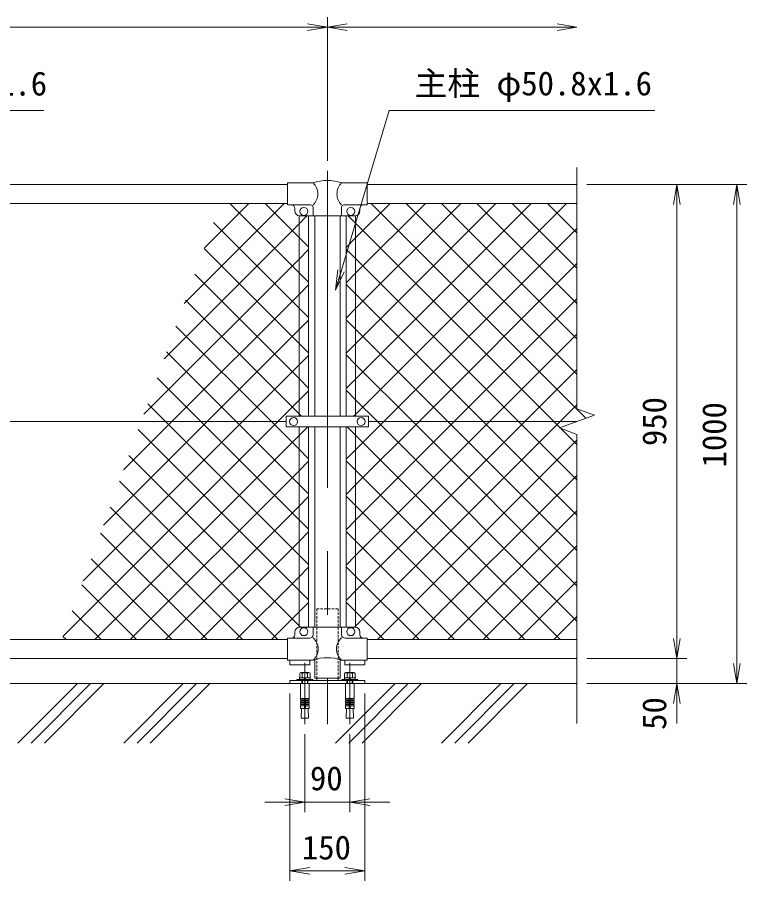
# Model space of a CAD drawing. Units: millimetres, scale not verified. Extents: x -4200 to 4200, y -2970 to 2970.
# Drawn here: x -2006 to -545, y 265 to 1995 of the extents above; entities that cross this region are included whole.
import ezdxf
from ezdxf.enums import TextEntityAlignment as Align

# ---------------------------------------------------------------- set-up
doc = ezdxf.new("R2010")
doc.units = ezdxf.units.MM
doc.header["$LTSCALE"] = 20
doc.linetypes.add('USER1', pattern=[50.8, 31.75, -6.35, 6.35, -6.35])
doc.linetypes.add('USER2', pattern=[0.375, 0.25, -0.125])
for name, color, linetype, lineweight in [('0-0_D-BMK', 2, 'USER1', 13), ('0-1_D-STR1', 1, 'Continuous', 18), ('0-2_D-STR-DIM', 7, 'Continuous', 9), ('0-3_0', 3, 'Continuous', 18), ('0-5_D-STR3', 3, 'Continuous', 13), ('0-6_D-STR2', 7, 'Continuous', 9), ('0-7_D-STR-TXT', 7, 'Continuous', 9), ('0-B_D-BGD', 7, 'Continuous', 9), ('0-D_D-DCR-HCH', 7, 'Continuous', 9)]:
    doc.layers.add(name, color=color, linetype=linetype, lineweight=lineweight)
doc.styles.add('ＭＳ ゴシック', font='')
doc.styles.get('ＭＳ ゴシック').set_extended_font_data('MS Gothic')

# ---------------------------------------------------------------- blocks, each defined once
blk = doc.blocks.new('_Open')
at = {"layer": '0-3_0', "color": 7, "lineweight": 9}
blk.add_line((-20, 3.33), (0, 0), dxfattribs=at)
blk.add_lwpolyline([(-20, -3.33), (0, 0), (-20, 0)], dxfattribs=at)

msp = doc.modelspace()

# ---------------------------------------------------------------- linework, layer by layer
at = {"layer": '0-0_D-BMK'}
for p, q in [((-1384.65, 1687.29), (-1384.65, 578.82)), ((-1429.65, 701.83), (-1429.65, 578.82)), ((-1339.65, 701.83), (-1339.65, 578.82))]:
    msp.add_line(p, q, dxfattribs=at)
at = {"layer": '0-1_D-STR1'}
for p, q in [((-3304.65, 1660.23), (-1464.65, 1660.23)), ((-1304.65, 1660.23), (-884.65, 1660.23)), ((-3304.65, 1622.23), (-1464.65, 1622.23)), ((-1304.65, 1622.23), (-884.65, 1622.23)), ((-1410.05, 1597.23), (-1410.05, 1195.73)), ((-1359.25, 1597.23), (-1359.25, 1195.73)), ((-1410.05, 1174.73), (-1410.05, 773.23)), ((-1359.25, 1174.73), (-1359.25, 773.23)), ((-3304.65, 748.23), (-1464.65, 748.23)), ((-1304.65, 748.23), (-884.65, 748.23)), ((-3304.65, 710.23), (-1464.65, 710.23)), ((-1304.65, 710.23), (-884.65, 710.23)), ((-1410.05, 707.23), (-1410.05, 671.23)), ((-1359.25, 707.23), (-1359.25, 671.23)), ((-1410.05, 671.23), (-1359.25, 671.23))]:
    msp.add_line(p, q, dxfattribs=at)
at = {"layer": '0-2_D-STR-DIM'}
for p, q in [((-1384.65, 1707.29), (-1384.65, 1995.23)), ((-1384.65, 1707.29), (-1384.65, 1995.23)), ((-3344.65, 1975.23), (-1424.65, 1975.23)), ((-1344.65, 1975.23), (-924.65, 1975.23)), ((-884.65, 1694.49), (-884.65, 1210.88)), ((-864.65, 1660.23), (-664.65, 1660.23)), ((-864.65, 1660.23), (-544.65, 1660.23)), ((-684.65, 1620.23), (-684.65, 750.23)), ((-564.65, 1620.23), (-564.65, 700.23)), ((-919.89, 1172.4), (-849.42, 1198.05)), ((-849.42, 1198.05), (-884.65, 1210.88)), ((-884.65, 1159.57), (-919.89, 1172.4)), ((-884.65, 1159.57), (-884.65, 580.23)), ((-684.65, 750.23), (-684.65, 790.23)), ((-864.65, 710.23), (-664.65, 710.23)), ((-864.65, 710.23), (-664.65, 710.23)), ((-684.65, 710.23), (-684.65, 660.23)), ((-864.65, 660.23), (-664.65, 660.23)), ((-864.65, 660.23), (-544.65, 660.23)), ((-1459.65, 640.23), (-1459.65, 265.22)), ((-1309.65, 640.23), (-1309.65, 265.22)), ((-684.65, 620.23), (-684.65, 580.23)), ((-1429.65, 558.82), (-1429.65, 402.4)), ((-1339.65, 558.82), (-1339.65, 402.4)), ((-1469.65, 422.4), (-1509.65, 422.4)), ((-1429.65, 422.4), (-1339.65, 422.4)), ((-1299.65, 422.4), (-1259.65, 422.4)), ((-1419.65, 285.22), (-1349.65, 285.22))]:
    msp.add_line(p, q, dxfattribs=at)
at = {"layer": '0-5_D-STR3'}
for p, q in [((-1464.65, 1663.23), (-1464.65, 1619.23)), ((-1464.65, 1663.23), (-1413.2, 1663.23)), ((-1356.1, 1663.23), (-1304.65, 1663.23)), ((-1304.65, 1663.23), (-1304.65, 1619.23)), ((-1464.65, 1619.23), (-1417.9, 1619.23)), ((-1449.65, 1612.23), (-1449.65, 1607.23)), ((-1413.2, 1614.53), (-1413.2, 1597.23)), ((-1356.1, 1614.53), (-1356.1, 1597.23)), ((-1351.4, 1619.23), (-1304.65, 1619.23)), ((-1319.65, 1612.23), (-1319.65, 1607.23)), ((-1441.15, 1597.23), (-1441.15, 1195.73)), ((-1439.65, 1597.23), (-1329.65, 1597.23)), ((-1422.15, 1597.23), (-1422.15, 1195.73)), ((-1347.15, 1597.23), (-1347.15, 1195.73)), ((-1328.15, 1597.23), (-1328.15, 1195.73)), ((-1467.15, 1195.73), (-1467.15, 1174.73)), ((-1302.15, 1195.73), (-1467.15, 1195.73)), ((-1302.15, 1195.73), (-1302.15, 1174.73)), ((-3307.66, 1185.23), (-1467.15, 1185.23)), ((-1302.15, 1185.23), (-884.65, 1185.23)), ((-1302.15, 1174.73), (-1467.15, 1174.73)), ((-1441.15, 1174.73), (-1441.15, 773.11)), ((-1422.15, 1174.73), (-1422.15, 773.23)), ((-1347.15, 1174.73), (-1347.15, 773.23)), ((-1328.15, 1174.73), (-1328.15, 773.11)), ((-1449.65, 763.23), (-1449.65, 758.23)), ((-1439.65, 773.23), (-1329.65, 773.23)), ((-1413.2, 773.23), (-1413.2, 758.23)), ((-1356.1, 773.23), (-1356.1, 758.23)), ((-1319.65, 763.23), (-1319.65, 758.23)), ((-1464.65, 751.23), (-1464.65, 707.23)), ((-1420.2, 751.23), (-1464.65, 751.23)), ((-1304.65, 751.23), (-1349.1, 751.23)), ((-1304.65, 751.23), (-1304.65, 707.23)), ((-1413.2, 707.23), (-1464.65, 707.23)), ((-1459.65, 707.23), (-1459.65, 697.93)), ((-1419.65, 697.93), (-1459.65, 697.93)), ((-1419.65, 707.23), (-1419.65, 697.93)), ((-1304.65, 707.23), (-1356.1, 707.23)), ((-1349.65, 707.23), (-1349.65, 697.93)), ((-1309.65, 697.93), (-1349.65, 697.93)), ((-1309.65, 707.23), (-1309.65, 697.93)), ((-1438.3, 660.23), (-1421, 660.23)), ((-1406, 671.23), (-1406, 666.23)), ((-1363.3, 671.23), (-1363.3, 666.23)), ((-1348.3, 660.23), (-1331, 660.23))]:
    msp.add_line(p, q, dxfattribs=at)
at = {"layer": '0-5_D-STR3', "linetype": 'USER2'}
for p, q in [((-1406, 810.23), (-1406, 671.23)), ((-1406, 810.23), (-1363.3, 810.23)), ((-1363.3, 810.23), (-1363.3, 671.23))]:
    msp.add_line(p, q, dxfattribs=at)
at = {"layer": '0-5_D-STR3', "lineweight": 18}
for p, q in [((-1440.05, 679.83), (-1440.05, 671.53)), ((-1421.86, 682.33), (-1437.45, 682.33)), ((-1435.65, 682.33), (-1423.65, 682.33)), ((-1434.85, 671.53), (-1434.85, 679.83)), ((-1424.46, 671.53), (-1424.46, 679.83)), ((-1419.26, 671.53), (-1419.26, 679.83)), ((-1350.05, 679.83), (-1350.05, 671.53)), ((-1331.86, 682.33), (-1347.45, 682.33)), ((-1345.65, 682.33), (-1333.65, 682.33)), ((-1344.85, 671.53), (-1344.85, 679.83)), ((-1334.46, 671.53), (-1334.46, 679.83)), ((-1329.26, 671.53), (-1329.26, 679.83)), ((-1445.65, 668.53), (-1445.65, 666.23)), ((-1413.65, 668.53), (-1445.65, 668.53)), ((-1445.65, 666.23), (-1413.65, 666.23)), ((-1418.9, 671.53), (-1440.4, 671.53)), ((-1440.4, 671.53), (-1440.4, 668.53)), ((-1440.4, 668.53), (-1418.9, 668.53)), ((-1440.05, 671.53), (-1419.26, 671.53)), ((-1438.3, 660.23), (-1438.3, 630.19)), ((-1435.65, 666.23), (-1435.65, 660.23)), ((-1434.57, 660.23), (-1434.57, 666.23)), ((-1431.15, 671.53), (-1430.35, 668.53)), ((-1428.15, 668.53), (-1428.96, 671.53)), ((-1424.73, 660.23), (-1424.73, 666.23)), ((-1423.65, 660.23), (-1423.65, 666.23)), ((-1421, 660.23), (-1421, 630.19)), ((-1418.9, 668.53), (-1418.9, 671.53)), ((-1413.65, 666.23), (-1413.65, 668.53)), ((-1355.65, 668.53), (-1355.65, 666.23)), ((-1323.65, 668.53), (-1355.65, 668.53)), ((-1355.65, 666.23), (-1323.65, 666.23)), ((-1328.9, 671.53), (-1350.4, 671.53)), ((-1350.4, 671.53), (-1350.4, 668.53)), ((-1350.4, 668.53), (-1328.9, 668.53)), ((-1350.05, 671.53), (-1329.26, 671.53)), ((-1348.3, 660.23), (-1348.3, 630.19)), ((-1345.65, 666.23), (-1345.65, 660.23)), ((-1344.57, 660.23), (-1344.57, 666.23)), ((-1341.15, 671.53), (-1340.35, 668.53)), ((-1338.15, 668.53), (-1338.96, 671.53)), ((-1334.73, 660.23), (-1334.73, 666.23)), ((-1333.65, 660.23), (-1333.65, 666.23)), ((-1331, 660.23), (-1331, 630.19)), ((-1328.9, 668.53), (-1328.9, 671.53)), ((-1323.65, 666.23), (-1323.65, 668.53)), ((-1430.65, 630.19), (-1438.3, 630.19)), ((-1438.3, 627.69), (-1437.87, 630.15)), ((-1438.3, 627.69), (-1430.65, 627.69)), ((-1438.3, 627.69), (-1438.3, 626.19)), ((-1438.3, 626.19), (-1430.65, 626.19)), ((-1438.3, 623.69), (-1437.87, 626.15)), ((-1438.3, 623.69), (-1430.65, 623.69)), ((-1438.3, 623.69), (-1438.3, 622.19)), ((-1430.65, 630.19), (-1430.65, 610.23)), ((-1428.65, 630.19), (-1421, 630.19)), ((-1428.65, 630.19), (-1428.65, 610.23)), ((-1421, 627.69), (-1428.65, 627.69)), ((-1421, 626.19), (-1428.65, 626.19)), ((-1421, 623.69), (-1428.65, 623.69)), ((-1421, 627.69), (-1421.44, 630.15)), ((-1421, 623.69), (-1421.44, 626.15)), ((-1421, 627.69), (-1421, 626.19)), ((-1421, 623.69), (-1421, 622.19)), ((-1340.65, 630.19), (-1348.3, 630.19)), ((-1348.3, 627.69), (-1347.87, 630.15)), ((-1348.3, 627.69), (-1340.65, 627.69)), ((-1348.3, 627.69), (-1348.3, 626.19)), ((-1348.3, 626.19), (-1340.65, 626.19)), ((-1348.3, 623.69), (-1347.87, 626.15)), ((-1348.3, 623.69), (-1340.65, 623.69)), ((-1348.3, 623.69), (-1348.3, 622.19)), ((-1340.65, 630.19), (-1340.65, 610.23)), ((-1338.65, 630.19), (-1331, 630.19)), ((-1338.65, 630.19), (-1338.65, 610.23)), ((-1331, 627.69), (-1338.65, 627.69)), ((-1331, 626.19), (-1338.65, 626.19)), ((-1331, 623.69), (-1338.65, 623.69)), ((-1331, 627.69), (-1331.44, 630.15)), ((-1331, 623.69), (-1331.44, 626.15)), ((-1331, 627.69), (-1331, 626.19)), ((-1331, 623.69), (-1331, 622.19)), ((-1438.3, 622.19), (-1430.65, 622.19)), ((-1438.3, 619.69), (-1437.87, 622.15)), ((-1438.3, 619.69), (-1430.65, 619.69)), ((-1438.3, 619.69), (-1438.3, 618.19)), ((-1438.3, 615.73), (-1437.87, 618.19)), ((-1438.3, 618.19), (-1430.65, 618.19)), ((-1438.3, 615.73), (-1430.65, 615.73)), ((-1438.3, 615.73), (-1438.3, 610.23)), ((-1438.3, 610.23), (-1421, 610.23)), ((-1436.15, 610.23), (-1437.23, 591.13)), ((-1421, 622.19), (-1428.65, 622.19)), ((-1421, 619.69), (-1428.65, 619.69)), ((-1421, 618.19), (-1428.65, 618.19)), ((-1421, 615.73), (-1428.65, 615.73)), ((-1423.16, 610.23), (-1422.08, 591.13)), ((-1421, 619.69), (-1421.44, 622.15)), ((-1421, 615.73), (-1421.44, 618.19)), ((-1421, 619.69), (-1421, 618.19)), ((-1421, 615.73), (-1421, 610.23)), ((-1348.3, 622.19), (-1340.65, 622.19)), ((-1348.3, 619.69), (-1347.87, 622.15)), ((-1348.3, 619.69), (-1340.65, 619.69)), ((-1348.3, 619.69), (-1348.3, 618.19)), ((-1348.3, 615.73), (-1347.87, 618.19)), ((-1348.3, 618.19), (-1340.65, 618.19)), ((-1348.3, 615.73), (-1340.65, 615.73)), ((-1348.3, 615.73), (-1348.3, 610.23)), ((-1348.3, 610.23), (-1331, 610.23)), ((-1346.15, 610.23), (-1347.23, 591.13)), ((-1331, 622.19), (-1338.65, 622.19)), ((-1331, 619.69), (-1338.65, 619.69)), ((-1331, 618.19), (-1338.65, 618.19)), ((-1331, 615.73), (-1338.65, 615.73)), ((-1333.16, 610.23), (-1332.08, 591.13)), ((-1331, 619.69), (-1331.44, 622.15)), ((-1331, 615.73), (-1331.44, 618.19)), ((-1331, 619.69), (-1331, 618.19)), ((-1331, 615.73), (-1331, 610.23)), ((-1422.08, 591.13), (-1437.23, 591.13)), ((-1332.08, 591.13), (-1347.23, 591.13))]:
    msp.add_line(p, q, dxfattribs=at)
at = {"layer": '0-5_D-STR3'}
msp.add_lwpolyline([(-1459.65, 660.23), (-1309.65, 660.23), (-1309.65, 666.23), (-1459.65, 666.23)], close=True, dxfattribs=at)
for centre in [(-1431.65, 1606.23), (-1337.65, 1606.23), (-1452.15, 1185.23), (-1317.15, 1185.23), (-1431.65, 764.23), (-1337.65, 764.23)]:
    msp.add_circle(centre, 8, dxfattribs=at)
for centre, radius, start, end in [((-1384.65, 1588.49), 80, 69.0916, 110.9084), ((-1434.46, 1641.23), 30.59, 314.01503, 45.98497), ((-1334.85, 1641.23), 30.59, 134.01503, 225.98497), ((-1456.65, 1612.23), 7, 0, 90), ((-1417.9, 1614.53), 4.7, 0, 90), ((-1351.4, 1614.53), 4.7, 90, 180), ((-1312.65, 1612.23), 7, 90, 180), ((-1439.65, 1607.23), 10, 180, 270), ((-1329.65, 1607.23), 10, 270, 0), ((-1439.65, 763.23), 10, 90, 180), ((-1329.65, 763.23), 10, 0, 90), ((-1456.65, 758.23), 7, 270, 0), ((-1420.2, 758.23), 7, 270, 0), ((-1432.33, 729.67), 29.48, 310.4464, 49.5536), ((-1336.98, 729.67), 29.48, 130.4464, 229.5536), ((-1349.1, 758.23), 7, 180, 270), ((-1312.65, 758.23), 7, 180, 270), ((-1384.65, 626.74), 85.4, 70.46947, 109.53053)]:
    msp.add_arc(centre, radius, start, end, dxfattribs=at)
at = {"layer": '0-5_D-STR3', "lineweight": 18}
for centre, radius, start, end in [((-1437.45, 679.73), 2.6, 2.20423, 177.79577), ((-1429.65, 675.68), 6.65, 38.61324, 141.38676), ((-1421.86, 679.73), 2.6, 2.20423, 177.79577), ((-1347.45, 679.73), 2.6, 2.20423, 177.79577), ((-1339.65, 675.68), 6.65, 38.61324, 141.38676), ((-1331.86, 679.73), 2.6, 2.20423, 177.79577), ((-1429.65, 630.19), 1, 0, 180), ((-1339.65, 630.19), 1, 0, 180)]:
    msp.add_arc(centre, radius, start, end, dxfattribs=at)
at = {"layer": '0-6_D-STR2'}
for p, q in [((-1671.35, 1422.04), (-1471.16, 1622.23)), ((-1630.88, 1533.21), (-1541.87, 1622.23)), ((-1441.15, 1483.34), (-1580.04, 1622.23)), ((-1441.15, 1554.05), (-1509.33, 1622.23)), ((-1328.15, 1553.1), (-1259.03, 1622.23)), ((-1328.15, 1482.39), (-1188.32, 1622.23)), ((-1328.15, 1411.68), (-1117.61, 1622.23)), ((-1328.15, 1340.97), (-1046.9, 1622.23)), ((-1328.15, 1270.26), (-976.19, 1622.23)), ((-866.72, 1191.75), (-1297.2, 1622.23)), ((-884.65, 1280.39), (-1226.49, 1622.23)), ((-884.65, 1351.1), (-1155.78, 1622.23)), ((-884.65, 1421.82), (-1085.07, 1622.23)), ((-884.65, 1492.53), (-1014.35, 1622.23)), ((-884.65, 1563.24), (-943.64, 1622.23)), ((-1441.15, 1412.63), (-1612.43, 1583.91)), ((-1271.76, 1185.23), (-884.65, 1572.34)), ((-1422.15, 1535.05), (-1441.15, 1554.05)), ((-1347.15, 1534.1), (-1328.15, 1553.1)), ((-1441.15, 1341.92), (-1631.3, 1532.07)), ((-1328.15, 1511.76), (-1347.15, 1530.76)), ((-1001.62, 1185.23), (-1328.15, 1511.76)), ((-1201.05, 1185.23), (-884.65, 1501.63)), ((-1441.15, 1271.21), (-1650.17, 1480.22)), ((-1422.15, 1464.34), (-1441.15, 1483.34)), ((-1347.15, 1463.39), (-1328.15, 1482.39)), ((-1441.15, 1440.1), (-1422.15, 1459.1)), ((-1328.15, 1441.05), (-1347.15, 1460.05)), ((-1696.03, 1185.23), (-1441.15, 1440.1)), ((-1072.33, 1185.23), (-1328.15, 1441.05)), ((-1130.34, 1185.23), (-884.65, 1430.91)), ((-1422.15, 1393.63), (-1441.15, 1412.63)), ((-1347.15, 1392.68), (-1328.15, 1411.68)), ((-1441.15, 1369.39), (-1422.15, 1388.39)), ((-1328.15, 1370.34), (-1347.15, 1389.34)), ((-1496.59, 1185.23), (-1687.91, 1376.54)), ((-1625.32, 1185.23), (-1441.15, 1369.39)), ((-1143.04, 1185.23), (-1328.15, 1370.34)), ((-1059.63, 1185.23), (-884.65, 1360.2)), ((-1422.15, 1322.92), (-1441.15, 1341.92)), ((-1347.15, 1321.97), (-1328.15, 1340.97)), ((-1567.3, 1185.23), (-1706.78, 1324.7)), ((-1441.15, 1298.68), (-1422.15, 1317.68)), ((-1328.15, 1299.63), (-1347.15, 1318.63)), ((-1554.61, 1185.23), (-1441.15, 1298.68)), ((-1213.75, 1185.23), (-1328.15, 1299.63)), ((-988.92, 1185.23), (-884.65, 1289.49)), ((-1638.01, 1185.23), (-1725.65, 1272.86)), ((-1422.15, 1252.21), (-1441.15, 1271.21)), ((-1347.15, 1251.26), (-1328.15, 1270.26)), ((-1441.15, 1227.97), (-1422.15, 1246.97)), ((-1328.15, 1228.92), (-1347.15, 1247.92)), ((-1284.46, 1185.23), (-1328.15, 1228.92)), ((-1708.72, 1185.23), (-1744.51, 1221.02)), ((-1483.9, 1185.23), (-1441.15, 1227.97)), ((-1914.13, 754.99), (-1483.9, 1185.23)), ((-1873.67, 866.16), (-1554.61, 1185.23)), ((-1833.2, 977.34), (-1625.32, 1185.23)), ((-1792.74, 1088.51), (-1696.03, 1185.23)), ((-1441.15, 917.66), (-1708.72, 1185.23)), ((-1441.15, 988.37), (-1638.01, 1185.23)), ((-1441.15, 1059.08), (-1567.3, 1185.23)), ((-1441.15, 1129.79), (-1496.59, 1185.23)), ((-1328.15, 1128.84), (-1271.76, 1185.23)), ((-1328.15, 1058.13), (-1201.05, 1185.23)), ((-1328.15, 987.41), (-1130.34, 1185.23)), ((-1328.15, 916.7), (-1059.63, 1185.23)), ((-1328.15, 845.99), (-988.92, 1185.23)), ((-884.65, 785.42), (-1284.46, 1185.23)), ((-884.65, 856.13), (-1213.75, 1185.23)), ((-884.65, 926.84), (-1143.04, 1185.23)), ((-884.65, 997.55), (-1072.33, 1185.23)), ((-884.65, 1068.26), (-1001.62, 1185.23)), ((-884.65, 1138.97), (-917.05, 1171.36)), ((-1284.5, 748.23), (-884.65, 1148.07)), ((-1422.15, 1110.79), (-1441.15, 1129.79)), ((-1347.15, 1109.84), (-1328.15, 1128.84)), ((-1441.15, 1086.55), (-1422.15, 1105.55)), ((-1328.15, 1087.5), (-1347.15, 1106.5)), ((-1779.47, 748.23), (-1441.15, 1086.55)), ((-988.88, 748.23), (-1328.15, 1087.5)), ((-1213.79, 748.23), (-884.65, 1077.36)), ((-1483.86, 748.23), (-1801.12, 1065.49)), ((-1422.15, 1040.08), (-1441.15, 1059.08)), ((-1347.15, 1039.13), (-1328.15, 1058.13)), ((-1441.15, 1015.84), (-1422.15, 1034.84)), ((-1328.15, 1016.79), (-1347.15, 1035.79)), ((-1554.57, 748.23), (-1819.99, 1013.65)), ((-1708.76, 748.23), (-1441.15, 1015.84)), ((-1059.59, 748.23), (-1328.15, 1016.79)), ((-1143.08, 748.23), (-884.65, 1006.65)), ((-1422.15, 969.37), (-1441.15, 988.37)), ((-1347.15, 968.41), (-1328.15, 987.41)), ((-1625.28, 748.23), (-1838.86, 961.81)), ((-1441.15, 945.13), (-1422.15, 964.13)), ((-1328.15, 946.08), (-1347.15, 965.08)), ((-1638.05, 748.23), (-1441.15, 945.13)), ((-1130.3, 748.23), (-1328.15, 946.08)), ((-1072.37, 748.23), (-884.65, 935.94)), ((-1422.15, 898.66), (-1441.15, 917.66)), ((-1695.99, 748.23), (-1857.73, 909.96)), ((-1347.15, 897.7), (-1328.15, 916.7)), ((-1441.15, 874.41), (-1422.15, 893.41)), ((-1328.15, 875.37), (-1347.15, 894.37)), ((-1567.34, 748.23), (-1441.15, 874.41)), ((-1201.01, 748.23), (-1328.15, 875.37)), ((-1001.66, 748.23), (-884.65, 865.23)), ((-1766.7, 748.23), (-1876.6, 858.12)), ((-1347.15, 826.99), (-1328.15, 845.99)), ((-1441.15, 803.7), (-1422.15, 822.7)), ((-1328.15, 804.66), (-1347.15, 823.66)), ((-1837.41, 748.23), (-1895.46, 806.28)), ((-1496.63, 748.23), (-1441.15, 803.7)), ((-1271.73, 748.23), (-1328.15, 804.66)), ((-930.95, 748.23), (-884.65, 794.52)), ((-1908.12, 748.23), (-1914.33, 754.44))]:
    msp.add_line(p, q, dxfattribs=at)
for points in [[(-1331.97, 1195.73), (-1328.15, 1199.55), (-905.47, 1622.23)], [(-1711.81, 1310.86), (-1441.15, 1581.52), (-1425.45, 1597.23)], [(-918.56, 1172.88), (-930.91, 1185.23), (-1328.15, 1582.47), (-1342.91, 1597.23)], [(-1752.28, 1199.69), (-1441.15, 1510.81), (-1422.15, 1529.81)], [(-1436.38, 1195.73), (-1441.15, 1200.5), (-1669.04, 1428.38)], [(-1330.21, 773.23), (-1328.15, 775.28), (-918.21, 1185.23), (-884.65, 1218.78)], [(-1850.19, 748.23), (-1441.15, 1157.26), (-1423.69, 1174.73)], [(-1422.15, 827.94), (-1441.15, 846.94), (-1763.38, 1169.17)], [(-918.17, 748.23), (-1328.15, 1158.21), (-1344.67, 1174.73)], [(-1438.15, 773.23), (-1441.15, 776.23), (-1782.25, 1117.33)]]:
    msp.add_lwpolyline(points, dxfattribs=at)
at = {"layer": '0-7_D-STR-TXT'}
for points in [[(-1952.84, 1808.23), (-2489.13, 1808.23), (-2547.78, 1651.66)], [(-729.04, 1808.23), (-1260.7, 1808.23), (-1367.98, 1450.61)]]:
    msp.add_lwpolyline(points, dxfattribs=at)
at = {"layer": '0-B_D-BGD'}
msp.add_line((-3709.65, 660.23), (-884.65, 660.23), dxfattribs=at)
at = {"layer": '0-D_D-DCR-HCH'}
for p, q in [((-2004.46, 541.17), (-1885.39, 660.23)), ((-1977.94, 541.17), (-1858.88, 660.23)), ((-1951.42, 541.17), (-1832.36, 660.23)), ((-1792.32, 541.17), (-1673.26, 660.23)), ((-1765.81, 541.17), (-1646.75, 660.23)), ((-1739.29, 541.17), (-1620.23, 660.23)), ((-1368.06, 541.17), (-1249, 660.23)), ((-1341.54, 541.17), (-1222.48, 660.23)), ((-1315.03, 541.17), (-1195.97, 660.23)), ((-1155.93, 541.17), (-1036.87, 660.23)), ((-1129.41, 541.17), (-1010.35, 660.23)), ((-1102.89, 541.17), (-983.83, 660.23))]:
    msp.add_line(p, q, dxfattribs=at)

# ---------------------------------------------------------------- block references
at = {"layer": '0-2_D-STR-DIM', "xscale": 2, "yscale": 2}
for p in [(-1384.65, 1975.23), (-884.65, 1975.23), (-1429.65, 422.4), (-1309.65, 285.22)]:
    msp.add_blockref('_Open', p, dxfattribs=at)
for p, rotation in [((-1384.65, 1975.23), 180), ((-684.65, 1660.23), 90), ((-564.65, 1660.23), 90), ((-684.65, 710.23), 270), ((-684.65, 710.23), 270), ((-564.65, 660.23), 270), ((-684.65, 660.23), 90), ((-1339.65, 422.4), 180), ((-1459.65, 285.22), 180)]:
    msp.add_blockref('_Open', p, dxfattribs=dict(at, rotation=rotation))
at = {"layer": '0-7_D-STR-TXT', "xscale": 2, "yscale": 2, "rotation": 253.30154}
msp.add_blockref('_Open', (-1368.56, 1448.7), dxfattribs=at)

# ---------------------------------------------------------------- texts
at = {"layer": '0-2_D-STR-DIM', "style": 'ＭＳ ゴシック'}
for s, p in [('950', (-691.4, 1136.1)), ('1000', (-571.4, 1093.33)), ('50', (-691.4, 567.6))]:
    msp.add_text(s, height=48.09, rotation=90, dxfattribs=at).set_placement(p, align=Align.BOTTOM_LEFT)
for s, p in [('90', (-1419.4, 432.06)), ('150', (-1435.58, 293.36))]:
    msp.add_text(s, height=48.09, dxfattribs=at).set_placement(p, align=Align.BOTTOM_LEFT)
at = {"layer": '0-7_D-STR-TXT', "style": 'ＭＳ ゴシック'}
for s, p in [('胴縁 \u300038.1x1.6', (-2437.2, 1824.01)), ('主柱 φ50.8x1.6', (-1209.78, 1824.24))]:
    msp.add_text(s, height=48.09, dxfattribs=at).set_placement(p, align=Align.BOTTOM_LEFT)

doc.saveas('drawing.dxf')
